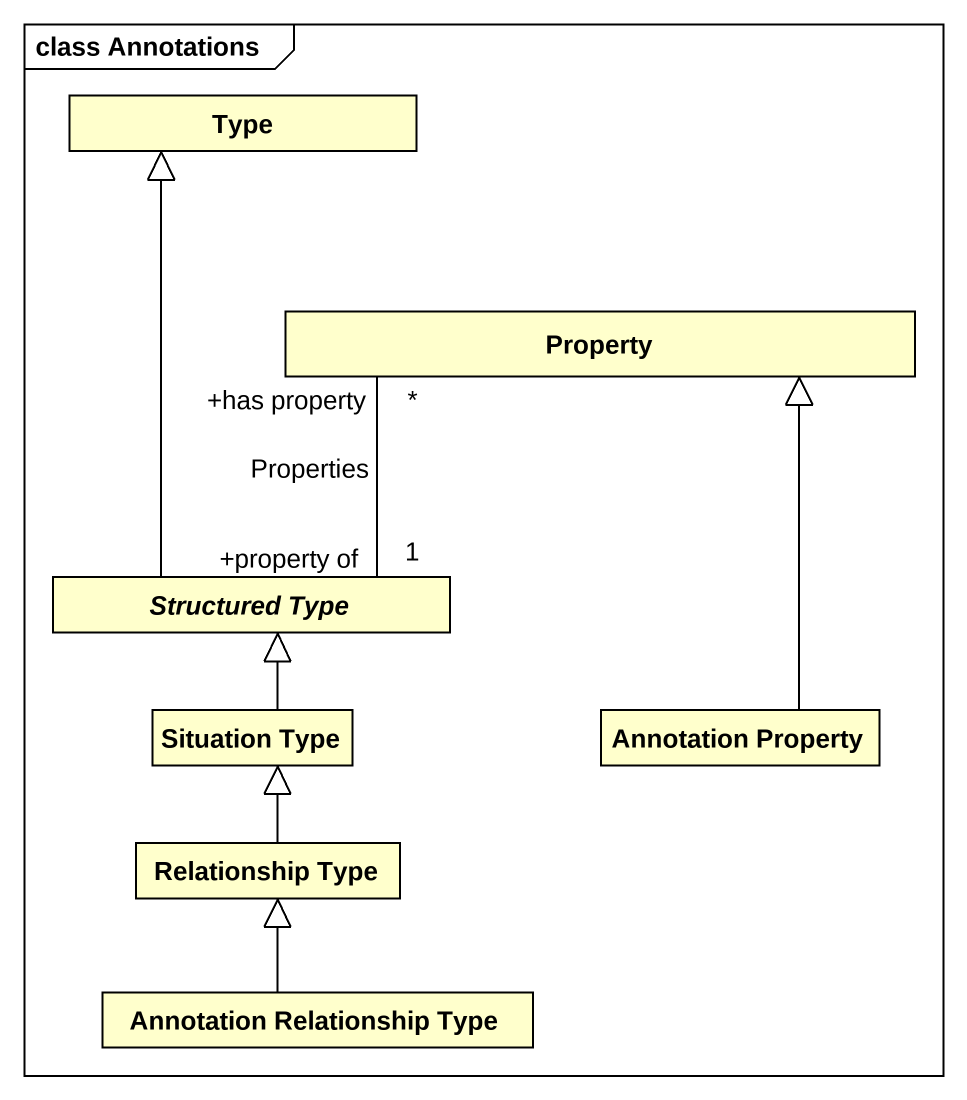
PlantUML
@startuml
mainframe class Annotations
hide circle
hide empty members
class Type
class Property
abstract class "Structured Type" as Structured_Type
class "Situation Type" as Situation_Type
class "Annotation Property" as Annotation_Property
class "Relationship Type" as Relationship_Type
class "Annotation Relationship Type" as Annotation_Relationship_Type
Structured_Type -up-|> Type
Structured_Type "+property of\n1" -up- "+has property\n*" Property : Properties
Situation_Type -up-|> Structured_Type
Annotation_Property -up-|> Property
Relationship_Type -up-|> Situation_Type
Annotation_Relationship_Type -up-|> Relationship_Type
@enduml
